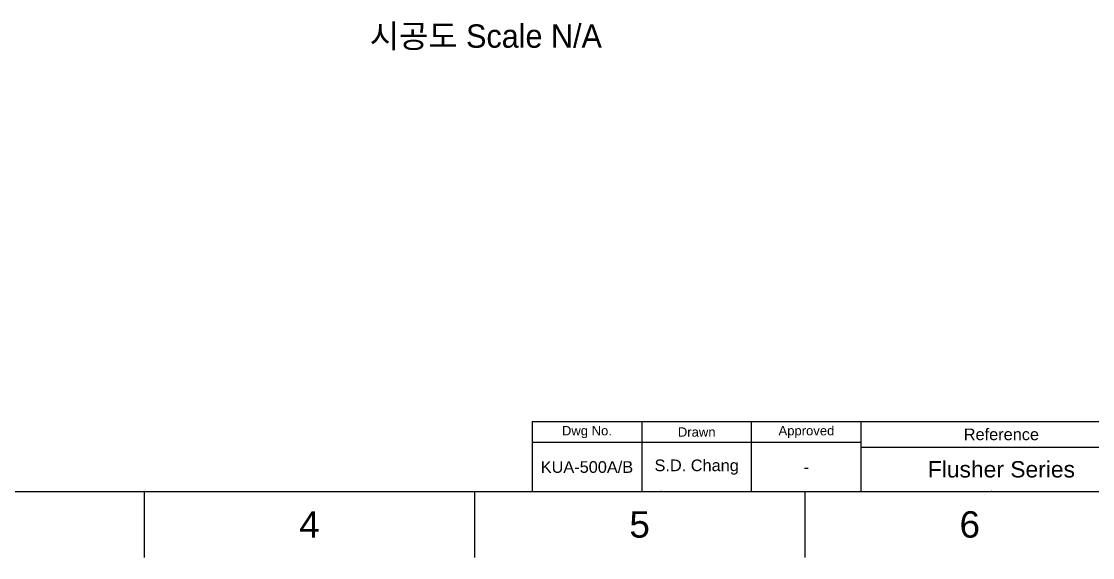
# Model space of a CAD drawing. Header units: millimetres. Extents: x 3440 to 4034, y 651 to 1071.
# Drawn here: x 3640.4 to 3869.8, y 651.4 to 766.3 of the extents above; entities that cross this region are included whole.
import ezdxf

# ---------------------------------------------------------------- set-up
doc = ezdxf.new("R2010")
doc.units = ezdxf.units.MM
doc.header["$LTSCALE"] = 0.1
for name, color, linetype in [('DIM', 3, 'Continuous'), ('FORM', 7, 'Continuous'), ('TEXT', 2, 'Continuous')]:
    doc.layers.add(name, color=color, linetype=linetype)
doc.styles.get("Standard").update_dxf_attribs({"font": 'arial_0.ttf'})

msp = doc.modelspace()

# ---------------------------------------------------------------- linework, layer by layer
for p, q in [((3454.6, 665.55), (4020.25, 665.55)), ((3666.72, 665.55), (3666.72, 651.41)), ((3737.42, 665.55), (3737.42, 651.41)), ((3808.13, 665.55), (3808.13, 651.41))]:
    msp.add_line(p, q)
for p in [(3666.72, 665.55), (3777.42, 665.55), (3848.13, 665.55)]:
    msp.add_point(p)
at = {"layer": 'FORM'}
for p, q in [((3749.75, 680.55), (4020.25, 680.55)), ((3749.75, 680.55), (3749.75, 665.55)), ((3773.25, 680.55), (3773.25, 665.55)), ((3796.75, 665.55), (3796.75, 680.55)), ((3820.25, 665.55), (3820.25, 680.55)), ((3820.25, 676.05), (3749.75, 676.05)), ((3820.25, 675.05), (3960.25, 675.05))]:
    msp.add_line(p, q, dxfattribs=at)
at = {"layer": 'TEXT'}
msp.add_point((3796.75, 676.05), dxfattribs=at)

# ---------------------------------------------------------------- texts
at = {"char_height": 5.66, "attachment_point": 5}
for s, insert in [('4', (3702.07, 658.48)), ('5', (3772.78, 658.48)), ('6', (3843.48, 658.48))]:
    msp.add_mtext_dynamic_manual_height_columns(s, width=50, gutter_width=12.5, heights=[0], dxfattribs=dict(at, insert=insert))
at = {"layer": 'DIM', "insert": (3714.98, 765.64), "char_height": 5, "attachment_point": 1}
msp.add_mtext_dynamic_manual_height_columns('{\\fGulim|b0|i0|c129|p50;시공도 Scale N/A}', width=91.5857, gutter_width=12.5, heights=[0], dxfattribs=at)
at = {"layer": 'TEXT', "attachment_point": 5}
for s, width, insert, char_height in [('Dwg No.', 23.5, (3761.5, 678.3), 2), ('Drawn', 23.5, (3785, 678.3), 2), ('Approved', 23.5, (3808.5, 678.3), 2), ('Reference', 60, (3850.25, 677.8), 2.5), ('KUA-500A/B', 23.5, (3761.5, 670.8), 2.5), ('S.D. Chang', 23.5, (3785, 670.8), 2.5), ('Flusher Series', 60, (3850.25, 670.3), 3.5), ('-', 23.5, (3808.5, 670.8), 2.5)]:
    msp.add_mtext_dynamic_manual_height_columns(s, width=width, gutter_width=12.5, heights=[0], dxfattribs=dict(at, insert=insert, char_height=char_height))

doc.saveas('drawing.dxf')
